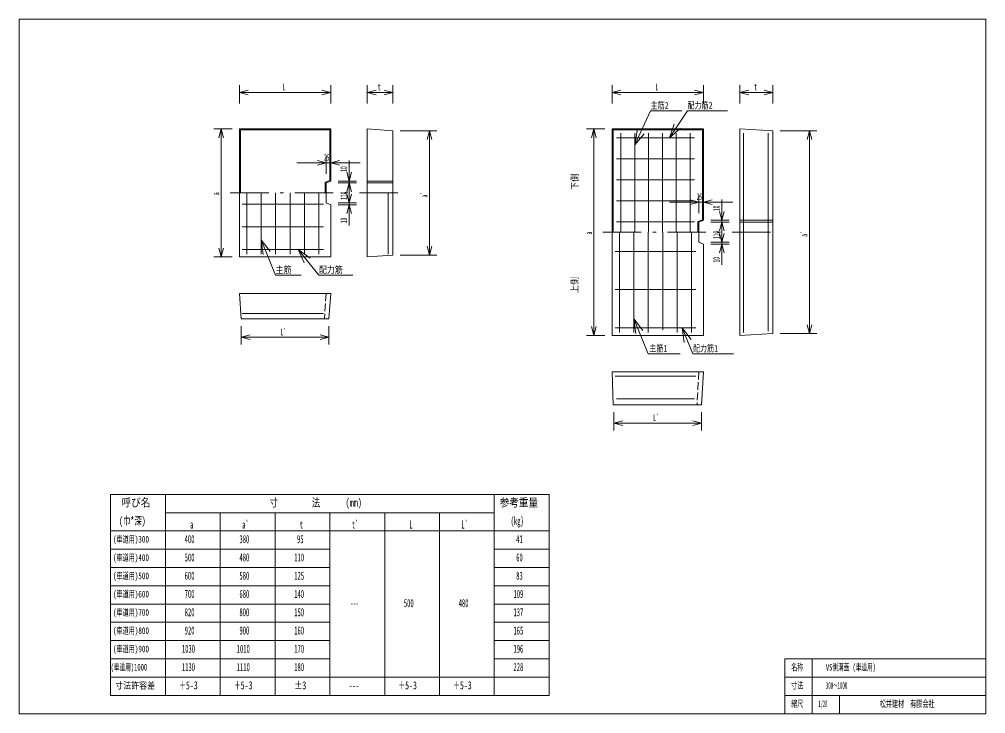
# Model space of a CAD drawing. Units: millimetres, scale not verified. Extents: x -17166 to 5414, y 79 to 7593.
# Drawn here: x 124 to 5414, y 79 to 3879 of the extents above; entities that cross this region are included whole.
import ezdxf
from ezdxf.enums import TextEntityAlignment as Align

# ---------------------------------------------------------------- set-up
doc = ezdxf.new("R2010")
doc.units = ezdxf.units.MM
doc.header["$LTSCALE"] = 7
doc.linetypes.add('USER1', pattern=[8, 6, -2])
doc.linetypes.add('USER2', pattern=[50.5, 30, -9, 2.5, -9])
for name, color, linetype, lineweight in [('1', 7, 'Continuous', 18), ('17', 7, 'Continuous', 18), ('18', 7, 'Continuous', 18)]:
    doc.layers.add(name, color=color, linetype=linetype, lineweight=lineweight)
doc.styles.add('ＭＳ ゴシック', font='')
doc.styles.get('ＭＳ ゴシック').set_extended_font_data('MS Gothic')

msp = doc.modelspace()

# ---------------------------------------------------------------- linework, layer by layer
at = {"layer": '1'}
for p, q in [((123.5, 3879), (5363.5, 3879)), ((123.5, 3879), (123.5, 79)), ((5363.5, 3879), (5413.5, 3879)), ((5413.5, 3879), (5413.5, 79)), ((1328.5, 3519), (1328.5, 3419)), ((1328.5, 3479), (1376.796, 3491.941)), ((1828.5, 3479), (1780.204, 3491.941)), ((1828.5, 3519), (1828.5, 3419)), ((2028.5, 3519), (2028.5, 3419)), ((2028.5, 3479), (2076.796, 3491.941)), ((2168.5, 3479), (2120.204, 3491.941)), ((2168.5, 3519), (2168.5, 3419)), ((3368.5, 3519), (3368.5, 3419)), ((3368.5, 3479), (3416.796, 3491.941)), ((3868.5, 3479), (3820.204, 3491.941)), ((3868.5, 3519), (3868.5, 3419)), ((4068.5, 3519), (4068.5, 3419)), ((4068.5, 3479), (4116.796, 3491.941)), ((4248.5, 3479), (4200.204, 3491.941)), ((4248.5, 3519), (4248.5, 3419)), ((1328.5, 3479), (1828.5, 3479)), ((1328.5, 3479), (1376.796, 3466.059)), ((1828.5, 3479), (1780.204, 3466.059)), ((2028.5, 3479), (2168.5, 3479)), ((2028.5, 3479), (2076.796, 3466.059)), ((2168.5, 3479), (2120.204, 3466.059)), ((3368.5, 3479), (3868.5, 3479)), ((3368.5, 3479), (3416.796, 3466.059)), ((3868.5, 3479), (3820.204, 3466.059)), ((4068.5, 3479), (4248.5, 3479)), ((4068.5, 3479), (4116.796, 3466.059)), ((4248.5, 3479), (4200.204, 3466.059)), ((3492.5, 3191.26), (3579, 3378.597)), ((3579, 3378.597), (3750.966, 3378.597)), ((3682.594, 3230.097), (3780.949, 3378.597)), ((3780.949, 3378.597), (4000.884, 3378.597)), ((3682.594, 3230.097), (3708.002, 3305.955)), ((3682.594, 3230.097), (3742.527, 3283.088)), ((1188.5, 3279), (1288.5, 3279)), ((1228.5, 3279), (1215.559, 3230.704)), ((1228.5, 3279), (1228.5, 2579)), ((1228.5, 3279), (1241.441, 3230.704)), ((1328.5, 3279), (1828.5, 3279)), ((1328.5, 2579), (1328.5, 3279)), ((1333.5, 3274), (1823.5, 3274)), ((1333.5, 2929), (1333.5, 3274)), ((1823.5, 3274), (1823.5, 2997.385)), ((1828.5, 3279), (1828.5, 2994)), ((2028.5, 3279), (2028.5, 2579)), ((2168.5, 3269), (2028.5, 3279)), ((2168.5, 2589), (2168.5, 3269)), ((2408.5, 3269), (2208.5, 3269)), ((2368.5, 3269), (2355.559, 3220.704)), ((2368.5, 3269), (2368.5, 2589)), ((2368.5, 3269), (2381.441, 3220.704)), ((3228.5, 3279), (3328.5, 3279)), ((3268.5, 3279), (3255.559, 3230.704)), ((3268.5, 3279), (3268.5, 2149)), ((3268.5, 3279), (3281.441, 3230.704)), ((3368.5, 3279), (3868.5, 3279)), ((3368.5, 3279), (3368.5, 2149)), ((3373.5, 3274), (3863.5, 3274)), ((3373.5, 2714), (3373.5, 3274)), ((3492.5, 3191.26), (3506.095, 3270.096)), ((3492.5, 3191.26), (3543.692, 3252.736)), ((3863.5, 2782.385), (3863.5, 3274)), ((3868.5, 3279), (3868.5, 2779)), ((4068.5, 3279), (4068.5, 2149)), ((4248.5, 3269), (4068.5, 3279)), ((4248.5, 2159), (4248.5, 3269)), ((4488.5, 3269), (4288.5, 3269)), ((4448.5, 3269), (4435.559, 3220.704)), ((4448.5, 3269), (4448.5, 2159)), ((4448.5, 3269), (4461.441, 3220.704)), ((1803.5, 3134), (1803.5, 3034)), ((1828.5, 3134), (1828.5, 3034)), ((1988.5, 3094), (1643.5, 3094)), ((1803.5, 3094), (1755.204, 3106.941)), ((1803.5, 3094), (1755.204, 3081.059)), ((1828.5, 3094), (1876.796, 3106.941)), ((1828.5, 3094), (1876.796, 3081.059)), ((1928.5, 2824), (1928.5, 3107.184)), ((1928.5, 2994), (1915.559, 3042.296)), ((1928.5, 2994), (1941.441, 3042.296)), ((1928.5, 3034), (1928.5, 2750.816)), ((1823.5, 2997.385), (1798.5, 2987.385)), ((1798.5, 2987.385), (1798.5, 2929)), ((1828.5, 2994), (1803.5, 2984)), ((1803.5, 2984), (1803.5, 2874)), ((1968.5, 2994), (1868.5, 2994)), ((1968.5, 2984), (1868.5, 2984)), ((1968.5, 2984), (1868.5, 2984)), ((1928.5, 2984), (1915.559, 2935.704)), ((1928.5, 2984), (1915.559, 2935.704)), ((1928.5, 2984), (1928.5, 2874)), ((1928.5, 2984), (1941.441, 2935.704)), ((1928.5, 2984), (1941.441, 2935.704)), ((2028.5, 2994), (2168.5, 2994)), ((2168.5, 2984), (2028.5, 2984)), ((1928.5, 2874), (1915.559, 2922.296)), ((1928.5, 2874), (1915.559, 2922.296)), ((1928.5, 2874), (1941.441, 2922.296)), ((1928.5, 2874), (1941.441, 2922.296)), ((3843.5, 2919), (3843.5, 2819)), ((3868.5, 2919), (3868.5, 2819)), ((1803.5, 2874), (1828.5, 2864)), ((1828.5, 2864), (1828.5, 2579)), ((1968.5, 2874), (1868.5, 2874)), ((1968.5, 2874), (1868.5, 2874)), ((1968.5, 2864), (1868.5, 2864)), ((1928.5, 2864), (1915.559, 2815.704)), ((1928.5, 2864), (1941.441, 2815.704)), ((4028.5, 2879), (3683.5, 2879)), ((3843.5, 2879), (3795.204, 2891.941)), ((3843.5, 2879), (3795.204, 2866.059)), ((3868.5, 2879), (3916.796, 2891.941)), ((3868.5, 2879), (3916.796, 2866.059)), ((3968.5, 2609), (3968.5, 2892.184)), ((3968.5, 2779), (3955.559, 2827.296)), ((3968.5, 2779), (3981.441, 2827.296)), ((3968.5, 2819), (3968.5, 2535.816)), ((3863.5, 2782.385), (3838.5, 2772.385)), ((3838.5, 2772.385), (3838.5, 2714)), ((3868.5, 2779), (3843.5, 2769)), ((3843.5, 2769), (3843.5, 2659)), ((4008.5, 2779), (3908.5, 2779)), ((4008.5, 2769), (3908.5, 2769)), ((4008.5, 2769), (3908.5, 2769)), ((3968.5, 2769), (3955.559, 2720.704)), ((3968.5, 2769), (3955.559, 2720.704)), ((3968.5, 2769), (3968.5, 2659)), ((3968.5, 2769), (3981.441, 2720.704)), ((3968.5, 2769), (3981.441, 2720.704)), ((4068.5, 2779), (4248.5, 2779)), ((4068.5, 2769), (4248.5, 2769)), ((3968.5, 2659), (3955.559, 2707.296)), ((3968.5, 2659), (3955.559, 2707.296)), ((3968.5, 2659), (3981.441, 2707.296)), ((3968.5, 2659), (3981.441, 2707.296)), ((1447.5, 2671.671), (1526.5, 2479)), ((1447.5, 2671.671), (1495.973, 2608.029)), ((1447.5, 2671.671), (1457.658, 2592.319)), ((3843.5, 2659), (3868.5, 2649)), ((3868.5, 2149), (3868.5, 2649)), ((4008.5, 2659), (3908.5, 2659)), ((4008.5, 2659), (3908.5, 2659)), ((4008.5, 2649), (3908.5, 2649)), ((3968.5, 2649), (3955.559, 2600.704)), ((3968.5, 2649), (3981.441, 2600.704)), ((1228.5, 2579), (1215.559, 2627.296)), ((1228.5, 2579), (1241.441, 2627.296)), ((1650.796, 2619), (1763.5, 2479)), ((1650.796, 2619), (1715.382, 2571.791)), ((1650.796, 2619), (1683.125, 2545.823)), ((2368.5, 2589), (2355.559, 2637.296)), ((2368.5, 2589), (2381.441, 2637.296)), ((1188.5, 2579), (1288.5, 2579)), ((1828.5, 2579), (1328.5, 2579)), ((2028.5, 2579), (2168.5, 2589)), ((2408.5, 2589), (2208.5, 2589)), ((1526.5, 2479), (1665.959, 2479)), ((1763.5, 2479), (1948.5, 2479)), ((1328.5, 2379), (1828.5, 2379)), ((1328.5, 2379), (1338.5, 2239)), ((1828.5, 2379), (1818.5, 2239)), ((1818.5, 2239), (1338.5, 2239)), ((3488, 2239.554), (3565.979, 2049)), ((3488, 2239.554), (3536.43, 2175.878)), ((3488, 2239.554), (3498.103, 2160.194)), ((1338.5, 2099), (1338.5, 2199)), ((1818.5, 2099), (1818.5, 2199)), ((3268.5, 2149), (3255.559, 2197.296)), ((3268.5, 2149), (3281.441, 2197.296)), ((3751.402, 2190), (3811.06, 2049)), ((3751.402, 2190), (3800.582, 2126.902)), ((3751.402, 2190), (3762.444, 2110.766)), ((4448.5, 2159), (4435.559, 2207.296)), ((4448.5, 2159), (4461.441, 2207.296)), ((1338.5, 2139), (1386.796, 2151.941)), ((1338.5, 2139), (1818.5, 2139)), ((1338.5, 2139), (1386.796, 2126.059)), ((1818.5, 2139), (1770.204, 2151.941)), ((1818.5, 2139), (1770.204, 2126.059)), ((3228.5, 2149), (3328.5, 2149)), ((3368.5, 2149), (3868.5, 2149)), ((4068.5, 2149), (4248.5, 2159)), ((4488.5, 2159), (4288.5, 2159)), ((3565.979, 2049), (3740.767, 2049)), ((3811.06, 2049), (4032.607, 2049)), ((3368.5, 1949), (3868.5, 1949)), ((3368.5, 1949), (3373.5, 1769)), ((3868.5, 1949), (3858.5, 1769)), ((3373.5, 1769), (3858.5, 1769)), ((3378.5, 1629), (3378.5, 1729)), ((3858.5, 1629), (3858.5, 1729)), ((3378.5, 1669), (3426.796, 1681.941)), ((3378.5, 1669), (3858.5, 1669)), ((3378.5, 1669), (3426.796, 1656.059)), ((3858.5, 1669), (3810.204, 1681.941)), ((3858.5, 1669), (3810.204, 1656.059)), ((623.5, 1279), (623.5, 279)), ((923.5, 1279), (623.5, 1279)), ((923.5, 279), (923.5, 1279)), ((923.5, 1279), (2723.5, 1279)), ((2723.5, 1279), (2723.5, 279)), ((3023.5, 1279), (2723.5, 1279)), ((2723.5, 1279), (2723.5, 1079)), ((3023.5, 1279), (3023.5, 179)), ((923.5, 1179), (2723.5, 1179)), ((1223.5, 1179), (1223.5, 279)), ((1523.5, 1179), (1523.5, 279)), ((1823.5, 1179), (1823.5, 279)), ((2123.5, 1179), (2123.5, 279)), ((2423.5, 1179), (2423.5, 279)), ((623.5, 1079), (923.5, 1079)), ((923.5, 1079), (2723.5, 1079)), ((2723.5, 1079), (3023.5, 1079)), ((623.5, 979), (923.5, 979)), ((923.5, 979), (1223.5, 979)), ((1223.5, 979), (1523.5, 979)), ((1523.5, 979), (1823.5, 979)), ((2723.5, 979), (3023.5, 979)), ((623.5, 879), (923.5, 879)), ((923.5, 879), (1223.5, 879)), ((1223.5, 879), (1523.5, 879)), ((1523.5, 879), (1823.5, 879)), ((2723.5, 879), (3023.5, 879)), ((623.5, 779), (923.5, 779)), ((923.5, 779), (1223.5, 779)), ((1223.5, 779), (1523.5, 779)), ((1523.5, 779), (1823.5, 779)), ((2723.5, 779), (3023.5, 779)), ((623.5, 679), (923.5, 679)), ((923.5, 679), (1223.5, 679)), ((1223.5, 679), (1523.5, 679)), ((1523.5, 679), (1823.5, 679)), ((2723.5, 679), (3023.5, 679)), ((623.5, 579), (923.5, 579)), ((923.5, 579), (1223.5, 579)), ((1223.5, 579), (1523.5, 579)), ((1523.5, 579), (1823.5, 579)), ((2723.5, 579), (3023.5, 579)), ((623.5, 479), (923.5, 479)), ((923.5, 479), (1223.5, 479)), ((1223.5, 479), (1523.5, 479)), ((1523.5, 479), (1823.5, 479)), ((2723.5, 479), (3023.5, 479)), ((623.5, 379), (923.5, 379)), ((923.5, 379), (1223.5, 379)), ((1223.5, 379), (1523.5, 379)), ((1823.5, 379), (1523.5, 379)), ((2723.5, 379), (3023.5, 379)), ((5363.5, 379), (4313.5, 379)), ((4313.5, 79), (4313.5, 379)), ((4463.5, 379), (4463.5, 79)), ((5363.5, 379), (5413.5, 379)), ((623.5, 279), (923.5, 279)), ((623.5, 279), (923.5, 279)), ((623.5, 279), (623.5, 179)), ((923.5, 279), (2723.5, 279)), ((923.5, 279), (2723.5, 279)), ((923.5, 279), (923.5, 179)), ((1223.5, 279), (1223.5, 179)), ((1523.5, 279), (1523.5, 179)), ((1823.5, 279), (1823.5, 179)), ((2123.5, 279), (2123.5, 179)), ((2423.5, 279), (2423.5, 179)), ((2723.5, 279), (3023.5, 279)), ((2723.5, 279), (2723.5, 179)), ((2723.5, 279), (3023.5, 279)), ((5363.5, 279), (4313.5, 279)), ((4313.5, 279), (5363.5, 279)), ((5363.5, 279), (5413.5, 279)), ((3023.5, 179), (623.5, 179)), ((4313.5, 179), (5363.5, 179)), ((4613.5, 179), (4613.5, 79)), ((5363.5, 179), (5413.5, 179)), ((5363.5, 79), (123.5, 79)), ((5363.5, 79), (5413.5, 79))]:
    msp.add_line(p, q, dxfattribs=at)
at = {"layer": '1', "linetype": 'USER2'}
for p, q in [((1278.5, 2929), (2218.5, 2929)), ((3318.5, 2714), (4298.5, 2714))]:
    msp.add_line(p, q, dxfattribs=at)
at = {"layer": '1', "linetype": 'USER1'}
for p, q in [((1803.436, 2379), (1793.436, 2239)), ((3843.461, 1949), (3833.461, 1769))]:
    msp.add_line(p, q, dxfattribs=at)
at = {"layer": '17'}
for p, q in [((3392, 3230.5), (3820, 3230.5)), ((3820, 3115.7), (3392, 3115.7)), ((3392, 3000.9), (3820, 3000.9)), ((1343.5, 2867), (1788.5, 2867)), ((3392, 2886.1), (3820, 2886.1)), ((3392, 2771.3), (3820, 2771.3)), ((1343.5, 2743), (1788.5, 2743)), ((1343.5, 2619), (1788.5, 2619)), ((3384.5, 2609), (3827.5, 2609)), ((3827.5, 2399.5), (3384.5, 2399.5)), ((1343.5, 2269), (1788.5, 2269)), ((3384.5, 2190), (3827.5, 2190)), ((3827.5, 1926), (3384.5, 1926)), ((3392, 1802), (3820, 1802))]:
    msp.add_line(p, q, dxfattribs=at)
at = {"layer": '18'}
for p, q in [((3417, 2714), (3417, 3255.5)), ((3492.5, 2714), (3492.5, 3255.5)), ((3568, 2714), (3568, 3255.5)), ((3644, 2714), (3644, 3255.5)), ((3719.5, 2714), (3719.5, 3255.5)), ((3795, 2714), (3795, 3255.5)), ((4088.5, 2706.5), (4088.5, 3255.5)), ((4223.5, 3255.5), (4223.5, 2714)), ((1368.5, 2929), (1368.5, 2594)), ((1447.5, 2929), (1447.5, 2594)), ((1526.5, 2929), (1526.5, 2594)), ((1605.5, 2929), (1605.5, 2594)), ((1684.5, 2929), (1684.5, 2594)), ((1763.5, 2929), (1763.5, 2594)), ((2143.5, 2929), (2143.5, 2594)), ((3409.5, 2714), (3409.5, 2165)), ((3488, 2165), (3488, 2714)), ((3566.5, 2714), (3566.5, 2165)), ((3645.5, 2179), (3645.5, 2714)), ((3724, 2714), (3724, 2165)), ((3802.5, 2165), (3802.5, 2714)), ((4088.5, 2714), (4088.5, 2165)), ((4223.5, 2172.5), (4223.5, 2714))]:
    msp.add_line(p, q, dxfattribs=at)

# ---------------------------------------------------------------- texts
at = {"layer": '1', "style": 'ＭＳ ゴシック'}
for s, height, width, p in [('L', 36.66, 0.5, (1566, 3479)), ('t', 36.66, 0.5, (2086, 3479)), ('L', 36.66, 0.5, (3606, 3479)), ('t', 36.66, 0.5, (4146, 3479)), ('主筋2', 36.66, 0.75, (3579, 3378.597)), ('配力筋2', 36.66, 0.75, (3780.949, 3378.597)), ('25', 36.66, 0.5, (1791, 3094)), ('25', 36.66, 0.5, (3831, 2879)), ('主筋', 36.66, 0.85, (1526.5, 2479)), ('配力筋', 36.66, 0.85, (1763.5, 2479)), ('L`', 36.66, 0.5, (1553.5, 2139)), ('主筋1', 36.66, 0.75, (3572.428, 2049)), ('配力筋1', 36.66, 0.75, (3811.06, 2049)), ('L`', 36.66, 0.5, (3593.5, 1669)), ('呼び名', 43.99, 0.85, (683.5, 1199)), ('寸\u3000\u3000\u3000\u3000法\u3000\u3000\u3000(mm)', 43.99, 0.75, (1493.5, 1199)), ('参考重量', 43.99, 0.85, (2753.5, 1199)), ('(巾*深)', 43.99, 0.65, (668.5, 1099)), ('a', 43.99, 0.5, (1058.5, 1079)), ('a`', 43.99, 0.5, (1343.5, 1079)), ('t', 43.99, 0.5, (1658.5, 1079)), ('t`', 43.99, 0.5, (1943.5, 1079)), ('L', 43.99, 0.5, (2258.5, 1079)), ('L`', 43.99, 0.5, (2543.5, 1079)), ('(kg)', 43.99, 0.5, (2813.5, 1099)), ('(車道用)300', 36.66, 0.65, (636, 1004)), ('400', 43.99, 0.5, (1028.5, 999)), ('380', 43.99, 0.5, (1328.5, 999)), ('95', 43.99, 0.5, (1643.5, 999)), ('41', 43.99, 0.5, (2843.5, 999)), ('(車道用)400', 36.66, 0.65, (636, 904)), ('500', 43.99, 0.5, (1028.5, 899)), ('480', 43.99, 0.5, (1328.5, 899)), ('110', 43.99, 0.5, (1628.5, 899)), ('60', 43.99, 0.5, (2843.5, 899)), ('(車道用)500', 36.66, 0.65, (636, 804)), ('600', 43.99, 0.5, (1028.5, 799)), ('580', 43.99, 0.5, (1328.5, 799)), ('125', 43.99, 0.5, (1628.5, 799)), ('83', 43.99, 0.5, (2843.5, 799)), ('(車道用)600', 36.66, 0.65, (636, 704)), ('700', 43.99, 0.5, (1028.5, 699)), ('680', 43.99, 0.5, (1328.5, 699)), ('140', 43.99, 0.5, (1628.5, 699)), ('109', 43.99, 0.5, (2828.5, 699)), ('500', 43.99, 0.5, (2228.5, 649)), ('480', 43.99, 0.5, (2528.5, 649)), ('(車道用)700', 36.66, 0.65, (636, 604)), ('820', 43.99, 0.5, (1028.5, 599)), ('800', 43.99, 0.5, (1328.5, 599)), ('150', 43.99, 0.5, (1628.5, 599)), ('---', 36.66, 0.5, (1936, 654)), ('137', 43.99, 0.5, (2828.5, 599)), ('(車道用)800', 36.66, 0.65, (636, 504)), ('920', 43.99, 0.5, (1028.5, 499)), ('900', 43.99, 0.5, (1328.5, 499)), ('160', 43.99, 0.5, (1628.5, 499)), ('165', 43.99, 0.5, (2828.5, 499)), ('(車道用)900', 36.66, 0.65, (636, 404)), ('1030', 43.99, 0.5, (1013.5, 399)), ('1010', 43.99, 0.5, (1313.5, 399)), ('170', 43.99, 0.5, (1628.5, 399)), ('196', 43.99, 0.5, (2828.5, 399)), ('(車道用)1000', 36.66, 0.6, (623.5, 304)), ('1130', 43.99, 0.5, (1013.5, 299)), ('1110', 43.99, 0.5, (1313.5, 299)), ('180', 43.99, 0.5, (1628.5, 299)), ('228', 43.99, 0.5, (2828.5, 299)), ('名称', 36.66, 0.65, (4348.5, 304)), ('VS側溝蓋 (車道用)', 36.66, 0.6, (4538.5, 304)), ('寸法許容差', 36.66, 0.85, (648.5, 204)), ('＋5-3', 43.99, 0.6, (998.5, 199)), ('＋5-3', 43.99, 0.6, (1298.5, 199)), ('±3', 43.99, 0.7, (1628.5, 199)), ('---', 43.99, 0.5, (1928.5, 199)), ('＋5-3', 43.99, 0.6, (2198.5, 199)), ('＋5-3', 43.99, 0.6, (2498.5, 199)), ('寸法', 36.66, 0.65, (4348.5, 204)), ('300～1000', 36.66, 0.45, (4538.5, 204)), ('縮尺', 36.66, 0.65, (4348.5, 104)), ('1/20', 36.66, 0.4, (4498.5, 104)), ('松井建材\u3000有限会社', 36.66, 0.65, (4833.5, 104))]:
    msp.add_text(s, height=height, dxfattribs=dict(at, width=width)).set_placement(p, align=Align.BOTTOM_LEFT)
for s, width, p in [('10', 0.5, (1928.5, 3044.684)), ('下側', 0.85, (3193.5, 2946.5)), ('a', 0.5, (1228.5, 2916.5)), ('110', 0.5, (1928.5, 2891.5)), ('a`', 0.5, (2368.5, 2904)), ('10', 0.5, (3968.5, 2829.684)), ('10', 0.5, (1928.5, 2763.316)), ('a', 0.5, (3268.5, 2701.5)), ('110', 0.5, (3968.5, 2676.5)), ('a`', 0.5, (4448.5, 2689)), ('10', 0.5, (3968.5, 2548.316)), ('上側', 0.85, (3193.5, 2381.5))]:
    msp.add_text(s, height=36.66, rotation=90, dxfattribs=dict(at, width=width)).set_placement(p, align=Align.BOTTOM_LEFT)

doc.saveas('drawing.dxf')
